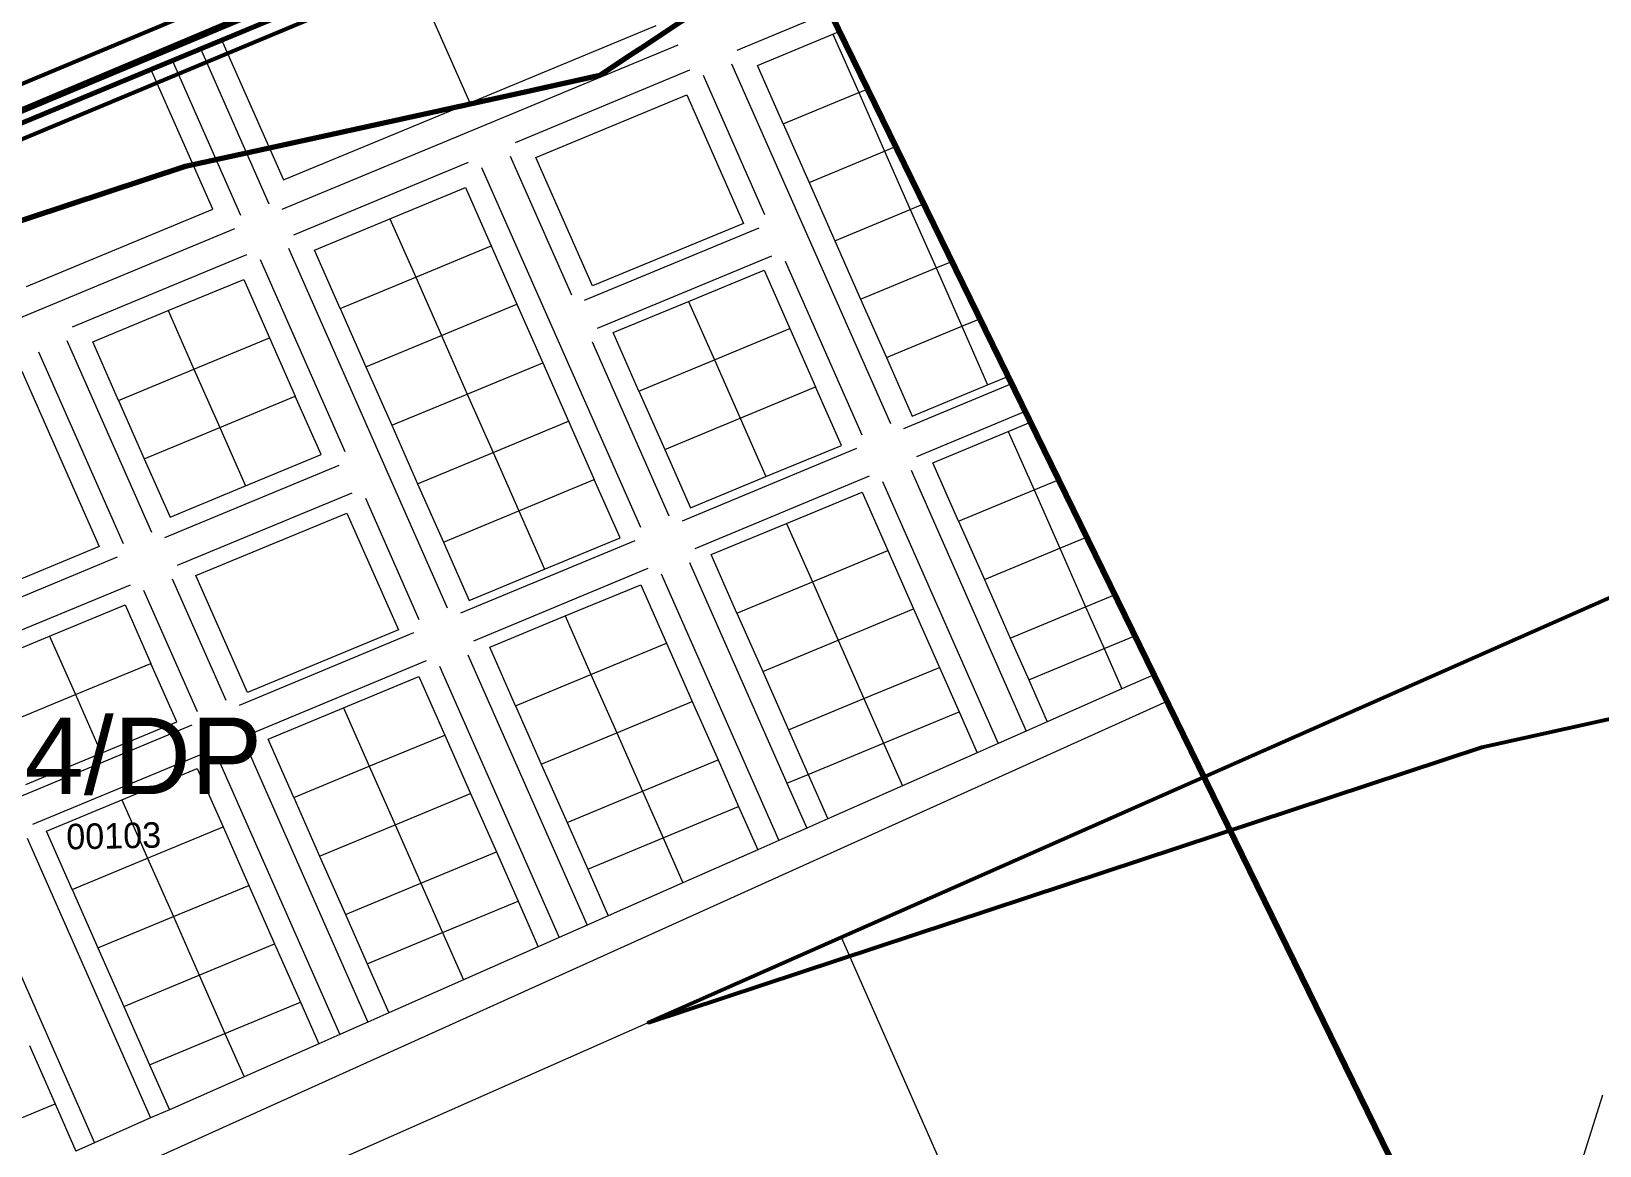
# Model space of a CAD drawing. Header units: metres. Extents: x 245232 to 248406, y 1633796 to 1637634.
# Drawn here: x 246517.8 to 246825.1, y 1637270.8 to 1637488.9 of the extents above; entities that cross this region are included whole.
import ezdxf
from ezdxf.enums import TextEntityAlignment as Align

# ---------------------------------------------------------------- set-up
doc = ezdxf.new("R2010")
doc.units = ezdxf.units.M
doc.header["$MEASUREMENT"] = 0
doc.layers.add('A_revoir_niveau_0', color=7, linetype='Continuous')
doc.layers.add('historique_numero_parcelle', color=7, linetype='Continuous')
for name, color, linetype, lineweight in [('Emprise', 1, 'Continuous', 30), ('LIMITES TITRES FONCIERS', 7, 'Continuous', 0), ('Tracé KMS3', 7, 'Continuous', 0)]:
    doc.layers.add(name, color=color, linetype=linetype, lineweight=lineweight)
doc.layers.add('Limites_Communes', color=7, linetype='Continuous', lineweight=211, plot=False)
doc.layers.add('LIMITES_PARCELLES', color=7, linetype='Continuous', lineweight=0, true_color=0xffffff)
doc.styles.add('Style-Arial', font='arial.ttf')
doc.styles.add('Style-FANCY', font='FANCY.shx')

msp = doc.modelspace()

# ---------------------------------------------------------------- linework, layer by layer
at = {"layer": 'A_revoir_niveau_0'}
for p, q in [((246648.139, 1637316.2), (246648.139, 1637316.2)), ((246633.554, 1637309.62), (246633.554, 1637309.62)), ((246619.88, 1637303.451), (246619.88, 1637303.451)), ((246605.296, 1637296.871), (246605.296, 1637296.871)), ((246590.711, 1637290.291), (246590.711, 1637290.291))]:
    msp.add_line(p, q, dxfattribs=at)
at = {"layer": 'A_revoir_niveau_0', "color": 51, "true_color": 0xf8f6b0}
for p, q in [((246629.452, 1637307.769), (246629.452, 1637307.769)), ((246623.982, 1637305.302), (246623.982, 1637305.302)), ((246586.609, 1637288.44), (246586.609, 1637288.44))]:
    msp.add_line(p, q, dxfattribs=at)
at = {"layer": 'Emprise', "color": 6, "lineweight": 53, "flags": 128}
msp.add_lwpolyline([(246654.917, 1637532.213), (246503.561, 1637468.453), (246339.308, 1637399.226), (246174.772, 1637330.677), (246009.955, 1637262.807), (245959.033, 1637241.98), (245949.066, 1637237.927), (245901.732, 1637219.096), (245867.53, 1637206.046), (245837.948, 1637195.053), (245785.258, 1637175.517), (245666.841, 1637131.695), (245404.598, 1637034.355), (245407.133, 1637027.526), (245386.779, 1637020.133)], dxfattribs=at)
at = {"layer": 'LIMITES TITRES FONCIERS', "color": 5, "linetype": 'Continuous', "lineweight": 0, "flags": 128}
for points in [[(246245.326, 1637351.013), (246242.36, 1637357.731), (246656.364, 1637529.254)], [(246740.252, 1637357.758), (246341.825, 1637178.003)]]:
    msp.add_lwpolyline(points, dxfattribs=at)
at = {"layer": 'LIMITES TITRES FONCIERS', "color": 5, "linetype": 'Continuous', "lineweight": 70, "flags": 128}
msp.add_lwpolyline([(246572.48, 1637467.836), (246547.973, 1637462.461), (246287.661, 1637376.499), (246638.272, 1637521.759), (246654.145, 1637496.847), (246645.086, 1637490.827), (246637.421, 1637485.734), (246635.978, 1637484.775), (246629.215, 1637480.28), (246616.595, 1637477.512), (246572.48, 1637467.836)], close=True, dxfattribs=at)
at = {"layer": 'LIMITES TITRES FONCIERS', "color": 5, "linetype": 'Continuous', "lineweight": 53, "flags": 128}
msp.add_lwpolyline([(246892.907, 1637407.118), (246638.747, 1637294.893), (246801.984, 1637348.798), (246826.491, 1637354.174), (246870.606, 1637363.85), (246883.226, 1637366.618), (246889.989, 1637371.112), (246891.433, 1637372.071), (246899.097, 1637377.165), (246908.156, 1637383.185), (246892.907, 1637407.118)], close=True, dxfattribs=at)
at = {"layer": 'Limites_Communes', "color": 210, "lineweight": 80, "flags": 128}
msp.add_lwpolyline([(245735.191, 1636182.426), (245737.086, 1636220.967), (245735.256, 1636239.014), (245707.104, 1636298.228), (245667.831, 1636399.146), (245610.425, 1636525.307), (245591.962, 1636563.472), (245540.605, 1636669.631), (245473.018, 1636809.338), (245335.449, 1637145.601), (245779.45, 1637342.685), (245848.75, 1637373.75), (245979.171, 1637415.334), (246366.25, 1637538.75), (246605.272, 1637633.704), (246913.43, 1637003.726), (246928.908, 1636986.263), (246937.063, 1636946.102), (247273.698, 1636757.341)], dxfattribs=at)
at = {"layer": 'limites_parcelles'}
for p, q in [((246591.589, 1637502.418), (246603.712, 1637474.967)), ((246603.712, 1637474.967), (246640.214, 1637490.09)), ((246656.073, 1637485.228), (246674.21, 1637492.772)), ((246555.088, 1637487.295), (246567.21, 1637459.845)), ((246660.074, 1637482.25), (246674.86, 1637488.376)), ((246674.86, 1637488.376), (246676.107, 1637488.893)), ((246674.86, 1637488.376), (246679.911, 1637476.938)), ((246550.929, 1637485.572), (246564.345, 1637455.192)), ((246566.941, 1637454.153), (246644.565, 1637486.313)), ((246553.349, 1637454.102), (246541.226, 1637481.552)), ((246545.385, 1637483.275), (246558.764, 1637452.98)), ((246612.668, 1637467.173), (246646.838, 1637481.386)), ((246655.012, 1637482.573), (246686.111, 1637412.155)), ((246665.125, 1637470.812), (246660.074, 1637482.25)), ((246649.436, 1637480.348), (246661.466, 1637453.107)), ((246679.911, 1637476.938), (246681.61, 1637477.642)), ((246567.21, 1637459.845), (246603.712, 1637474.967)), ((246616.641, 1637464.256), (246646.213, 1637476.507)), ((246646.213, 1637476.507), (246657.326, 1637451.342)), ((246665.125, 1637470.812), (246679.911, 1637476.938)), ((246679.911, 1637476.938), (246684.962, 1637465.5)), ((246665.125, 1637470.812), (246670.176, 1637459.375)), ((246670.176, 1637459.375), (246684.962, 1637465.5)), ((246684.962, 1637465.5), (246687.114, 1637466.392)), ((246684.962, 1637465.5), (246690.013, 1637454.063)), ((246569.262, 1637449.118), (246603.432, 1637463.332)), ((246606.03, 1637462.293), (246637.131, 1637391.87)), ((246611.606, 1637464.519), (246623.615, 1637437.325)), ((246627.755, 1637439.09), (246616.641, 1637464.256)), ((246670.176, 1637459.375), (246675.228, 1637447.937)), ((246588.057, 1637452.245), (246602.843, 1637458.371)), ((246602.843, 1637458.371), (246607.894, 1637446.933)), ((246516.847, 1637438.979), (246553.349, 1637454.102)), ((246675.228, 1637447.937), (246690.013, 1637454.063)), ((246690.013, 1637454.063), (246692.617, 1637455.142)), ((246690.013, 1637454.063), (246695.064, 1637442.625)), ((246480.538, 1637418.356), (246557.7, 1637450.324)), ((246573.272, 1637446.12), (246588.057, 1637452.245)), ((246588.057, 1637452.245), (246593.109, 1637440.808)), ((246626.21, 1637436.286), (246660.402, 1637450.451)), ((246657.326, 1637451.342), (246627.755, 1637439.09)), ((246593.109, 1637440.808), (246607.894, 1637446.933)), ((246607.894, 1637446.933), (246612.945, 1637435.496)), ((246675.228, 1637447.937), (246680.279, 1637436.499)), ((246525.856, 1637431.064), (246560.027, 1637445.277)), ((246562.624, 1637444.238), (246579.209, 1637406.685)), ((246568.2, 1637446.464), (246599.303, 1637376.037)), ((246578.323, 1637434.682), (246573.272, 1637446.12)), ((246628.719, 1637430.833), (246662.911, 1637444.999)), ((246665.506, 1637443.959), (246680.535, 1637409.928)), ((246695.064, 1637442.625), (246698.12, 1637443.891)), ((246578.323, 1637434.682), (246593.109, 1637440.808)), ((246593.109, 1637440.808), (246598.16, 1637429.37)), ((246646.581, 1637436.069), (246661.366, 1637442.194)), ((246661.366, 1637442.194), (246666.417, 1637430.757)), ((246680.279, 1637436.499), (246695.064, 1637442.625)), ((246695.064, 1637442.625), (246700.115, 1637431.188)), ((246544.625, 1637434.251), (246559.41, 1637440.377)), ((246559.41, 1637440.377), (246564.462, 1637428.939)), ((246578.323, 1637434.682), (246583.374, 1637423.244)), ((246598.16, 1637429.37), (246612.945, 1637435.496)), ((246612.945, 1637435.496), (246617.996, 1637424.058)), ((246631.795, 1637429.943), (246646.581, 1637436.069)), ((246646.581, 1637436.069), (246651.632, 1637424.631)), ((246680.279, 1637436.499), (246685.33, 1637425.062)), ((246529.839, 1637428.125), (246544.625, 1637434.251)), ((246544.625, 1637434.251), (246549.676, 1637422.813)), ((246700.115, 1637431.188), (246703.623, 1637432.641)), ((246524.794, 1637428.409), (246541.358, 1637390.903)), ((246549.676, 1637422.813), (246564.462, 1637428.939)), ((246564.462, 1637428.939), (246569.513, 1637417.501)), ((246583.374, 1637423.244), (246598.16, 1637429.37)), ((246598.16, 1637429.37), (246603.211, 1637417.932)), ((246636.846, 1637418.505), (246631.795, 1637429.943)), ((246651.632, 1637424.631), (246666.417, 1637430.757)), ((246666.417, 1637430.757), (246671.468, 1637419.319)), ((246685.33, 1637425.062), (246700.115, 1637431.188)), ((246700.115, 1637431.188), (246705.167, 1637419.75)), ((246519.218, 1637426.184), (246535.776, 1637388.691)), ((246534.89, 1637416.688), (246529.839, 1637428.125)), ((246627.655, 1637428.178), (246642.707, 1637394.096)), ((246515.978, 1637422.382), (246531.131, 1637388.07)), ((246534.89, 1637416.688), (246549.676, 1637422.813)), ((246549.676, 1637422.813), (246554.727, 1637411.376)), ((246583.374, 1637423.244), (246588.425, 1637411.807)), ((246603.211, 1637417.932), (246617.996, 1637424.058)), ((246617.996, 1637424.058), (246623.048, 1637412.62)), ((246636.846, 1637418.505), (246651.632, 1637424.631)), ((246651.632, 1637424.631), (246656.683, 1637413.193)), ((246685.33, 1637425.062), (246690.381, 1637413.624)), ((246656.683, 1637413.193), (246671.468, 1637419.319)), ((246676.52, 1637407.881), (246671.468, 1637419.319)), ((246709.85, 1637419.912), (246688.708, 1637411.116)), ((246690.381, 1637413.624), (246705.167, 1637419.75)), ((246705.167, 1637419.75), (246709.126, 1637421.39)), ((246534.89, 1637416.688), (246539.942, 1637405.25)), ((246554.727, 1637411.376), (246569.513, 1637417.501)), ((246574.564, 1637406.064), (246569.513, 1637417.501)), ((246588.425, 1637411.807), (246603.211, 1637417.932)), ((246603.211, 1637417.932), (246608.262, 1637406.495)), ((246636.846, 1637418.505), (246641.897, 1637407.068)), ((246641.897, 1637407.068), (246656.683, 1637413.193)), ((246656.683, 1637413.193), (246661.734, 1637401.756)), ((246712.491, 1637414.512), (246691.213, 1637405.659)), ((246539.942, 1637405.25), (246554.727, 1637411.376)), ((246554.727, 1637411.376), (246559.778, 1637399.938)), ((246588.425, 1637411.807), (246593.476, 1637400.369)), ((246608.262, 1637406.495), (246623.048, 1637412.62)), ((246623.048, 1637412.62), (246628.099, 1637401.183)), ((246694.422, 1637404.474), (246709.207, 1637410.6)), ((246709.207, 1637410.6), (246713.529, 1637412.39)), ((246709.207, 1637410.6), (246714.259, 1637399.162)), ((246641.897, 1637407.068), (246646.948, 1637395.63)), ((246679.474, 1637407.274), (246645.304, 1637393.057)), ((246661.734, 1637401.756), (246676.52, 1637407.881)), ((246539.942, 1637405.25), (246544.993, 1637393.812)), ((246543.953, 1637389.864), (246578.145, 1637404.029)), ((246559.778, 1637399.938), (246574.564, 1637406.064)), ((246593.476, 1637400.369), (246608.262, 1637406.495)), ((246608.262, 1637406.495), (246613.313, 1637395.057)), ((246699.473, 1637393.037), (246694.422, 1637404.474)), ((246613.313, 1637395.057), (246628.099, 1637401.183)), ((246633.15, 1637389.745), (246628.099, 1637401.183)), ((246646.948, 1637395.63), (246661.734, 1637401.756)), ((246681.978, 1637401.817), (246647.809, 1637387.601)), ((246684.576, 1637400.778), (246707.223, 1637349.496)), ((246690.151, 1637403.005), (246712.712, 1637351.92)), ((246714.259, 1637399.162), (246719.032, 1637401.14)), ((246544.993, 1637393.812), (246559.778, 1637399.938)), ((246546.463, 1637384.409), (246580.655, 1637398.575)), ((246593.476, 1637400.369), (246598.528, 1637388.931)), ((246665.775, 1637392.606), (246680.56, 1637398.731)), ((246680.56, 1637398.731), (246685.612, 1637387.294)), ((246699.473, 1637393.037), (246714.259, 1637399.162)), ((246714.259, 1637399.162), (246719.31, 1637387.725)), ((246550.044, 1637382.375), (246579.615, 1637394.626)), ((246579.615, 1637394.626), (246589.717, 1637371.751)), ((246583.25, 1637397.535), (246593.727, 1637373.811)), ((246598.528, 1637388.931), (246613.313, 1637395.057)), ((246613.313, 1637395.057), (246618.364, 1637383.619)), ((246650.989, 1637386.48), (246665.775, 1637392.606)), ((246665.775, 1637392.606), (246670.826, 1637381.168)), ((246699.473, 1637393.037), (246704.524, 1637381.599)), ((246598.528, 1637388.931), (246603.579, 1637377.494)), ((246636.07, 1637389.215), (246601.9, 1637374.999)), ((246618.364, 1637383.619), (246633.15, 1637389.745)), ((246719.31, 1637387.725), (246724.535, 1637389.89)), ((246500.983, 1637372.061), (246534.712, 1637386.035)), ((246531.131, 1637388.07), (246501.56, 1637375.818)), ((246656.041, 1637375.042), (246650.989, 1637386.48)), ((246670.826, 1637381.168), (246685.612, 1637387.294)), ((246685.612, 1637387.294), (246690.663, 1637375.856)), ((246704.524, 1637381.599), (246719.31, 1637387.725)), ((246719.31, 1637387.725), (246724.361, 1637376.287)), ((246560.146, 1637359.5), (246550.044, 1637382.375)), ((246603.579, 1637377.494), (246618.364, 1637383.619)), ((246638.574, 1637383.758), (246604.405, 1637369.542)), ((246641.172, 1637382.72), (246664.228, 1637330.512)), ((246646.747, 1637384.946), (246665.83, 1637341.737)), ((246503.493, 1637366.606), (246537.222, 1637380.581)), ((246539.817, 1637379.541), (246550.323, 1637355.752)), ((246545.399, 1637381.753), (246555.898, 1637357.979)), ((246622.405, 1637374.469), (246637.191, 1637380.595)), ((246637.191, 1637380.595), (246642.242, 1637369.157)), ((246656.041, 1637375.042), (246670.826, 1637381.168)), ((246670.826, 1637381.168), (246675.877, 1637369.73)), ((246704.524, 1637381.599), (246709.575, 1637370.161)), ((246521.397, 1637370.506), (246536.182, 1637376.632)), ((246536.182, 1637376.632), (246541.234, 1637365.194)), ((246709.575, 1637370.161), (246724.361, 1637376.287)), ((246724.361, 1637376.287), (246730.038, 1637378.639)), ((246724.361, 1637376.287), (246727.988, 1637368.075)), ((246607.62, 1637368.344), (246622.405, 1637374.469)), ((246622.405, 1637374.469), (246627.456, 1637363.032)), ((246656.041, 1637375.042), (246661.092, 1637363.605)), ((246675.877, 1637369.73), (246690.663, 1637375.856)), ((246690.663, 1637375.856), (246695.714, 1637364.418)), ((246506.611, 1637364.381), (246521.397, 1637370.506)), ((246521.397, 1637370.506), (246526.448, 1637359.069)), ((246592.666, 1637371.156), (246558.496, 1637356.94)), ((246589.717, 1637371.751), (246560.146, 1637359.5)), ((246709.575, 1637370.161), (246713.202, 1637361.949)), ((246727.988, 1637368.075), (246733.99, 1637370.562)), ((246603.343, 1637366.887), (246626.722, 1637313.95)), ((246612.671, 1637356.906), (246607.62, 1637368.344)), ((246627.456, 1637363.032), (246642.242, 1637369.157)), ((246642.242, 1637369.157), (246647.293, 1637357.72)), ((246661.092, 1637363.605), (246675.877, 1637369.73)), ((246675.877, 1637369.73), (246680.928, 1637358.293)), ((246713.202, 1637361.949), (246727.988, 1637368.075)), ((246727.988, 1637368.075), (246731.465, 1637360.2)), ((246526.448, 1637359.069), (246541.234, 1637365.194)), ((246546.285, 1637353.757), (246541.234, 1637365.194)), ((246595.17, 1637365.7), (246561.001, 1637351.483)), ((246597.768, 1637364.661), (246621.233, 1637311.527)), ((246680.928, 1637358.293), (246695.714, 1637364.418)), ((246695.714, 1637364.418), (246699.559, 1637355.711)), ((246578.973, 1637356.475), (246593.758, 1637362.601)), ((246593.758, 1637362.601), (246598.809, 1637351.163)), ((246612.671, 1637356.906), (246627.456, 1637363.032)), ((246627.456, 1637363.032), (246632.508, 1637351.594)), ((246661.092, 1637363.605), (246666.143, 1637352.167)), ((246713.202, 1637361.949), (246716.829, 1637353.737)), ((246737.709, 1637362.957), (246731.465, 1637360.2)), ((246511.663, 1637352.943), (246526.448, 1637359.069)), ((246526.448, 1637359.069), (246531.499, 1637347.631)), ((246632.508, 1637351.594), (246647.293, 1637357.72)), ((246647.293, 1637357.72), (246652.344, 1637346.282)), ((246666.143, 1637352.167), (246680.928, 1637358.293)), ((246680.928, 1637358.293), (246684.774, 1637349.586)), ((246731.465, 1637360.2), (246716.829, 1637353.737)), ((246564.187, 1637350.349), (246578.973, 1637356.475)), ((246578.973, 1637356.475), (246584.024, 1637345.038)), ((246612.671, 1637356.906), (246617.722, 1637345.468)), ((246684.774, 1637349.586), (246699.559, 1637355.711)), ((246699.559, 1637355.711), (246699.559, 1637355.711)), ((246699.559, 1637355.711), (246703.107, 1637347.678)), ((246549.262, 1637353.098), (246515.554, 1637339.073)), ((246531.499, 1637347.631), (246546.285, 1637353.757)), ((246617.722, 1637345.468), (246632.508, 1637351.594)), ((246632.508, 1637351.594), (246637.559, 1637340.157)), ((246666.143, 1637352.167), (246669.988, 1637343.46)), ((246712.712, 1637351.92), (246707.223, 1637349.496)), ((246716.829, 1637353.737), (246712.712, 1637351.92)), ((246559.939, 1637348.829), (246583.727, 1637294.966)), ((246569.238, 1637338.912), (246564.187, 1637350.349)), ((246584.024, 1637345.038), (246598.809, 1637351.163)), ((246598.809, 1637351.163), (246603.861, 1637339.726)), ((246669.988, 1637343.46), (246684.774, 1637349.586)), ((246684.774, 1637349.586), (246688.47, 1637341.216)), ((246707.223, 1637349.496), (246703.107, 1637347.678)), ((246516.714, 1637341.505), (246531.499, 1637347.631)), ((246551.766, 1637347.641), (246518.058, 1637333.617)), ((246554.364, 1637346.602), (246578.238, 1637292.542)), ((246617.722, 1637345.468), (246622.773, 1637334.031)), ((246637.559, 1637340.157), (246652.344, 1637346.282)), ((246652.344, 1637346.282), (246656.377, 1637337.151)), ((246703.107, 1637347.678), (246688.47, 1637341.216)), ((246535.54, 1637338.481), (246550.326, 1637344.607)), ((246550.326, 1637344.607), (246555.377, 1637333.169)), ((246569.238, 1637338.912), (246584.024, 1637345.038)), ((246584.024, 1637345.038), (246589.075, 1637333.6)), ((246665.83, 1637341.737), (246669.988, 1637343.46)), ((246669.988, 1637343.46), (246673.833, 1637334.753)), ((246676.497, 1637311.562), (246747.511, 1637342.918)), ((246589.075, 1637333.6), (246603.861, 1637339.726)), ((246603.861, 1637339.726), (246608.912, 1637328.288)), ((246622.773, 1637334.031), (246637.559, 1637340.157)), ((246637.559, 1637340.157), (246641.591, 1637331.025)), ((246665.83, 1637341.737), (246669.717, 1637332.935)), ((246688.47, 1637341.216), (246673.833, 1637334.753)), ((246520.755, 1637332.355), (246535.54, 1637338.481)), ((246535.54, 1637338.481), (246540.591, 1637327.043)), ((246569.238, 1637338.912), (246574.289, 1637327.474)), ((246641.591, 1637331.025), (246656.377, 1637337.151)), ((246656.377, 1637337.151), (246660.112, 1637328.694)), ((246540.591, 1637327.043), (246555.377, 1637333.169)), ((246555.377, 1637333.169), (246560.428, 1637321.731)), ((246574.289, 1637327.474), (246589.075, 1637333.6)), ((246589.075, 1637333.6), (246594.126, 1637322.162)), ((246622.773, 1637334.031), (246626.806, 1637324.9)), ((246673.833, 1637334.753), (246669.717, 1637332.935)), ((246516.997, 1637330.962), (246541.189, 1637276.183)), ((246525.806, 1637320.918), (246520.755, 1637332.355)), ((246626.806, 1637324.9), (246641.591, 1637331.025)), ((246641.591, 1637331.025), (246645.475, 1637322.231)), ((246664.228, 1637330.512), (246660.112, 1637328.694)), ((246669.717, 1637332.935), (246664.228, 1637330.512)), ((246525.806, 1637320.918), (246540.591, 1637327.043)), ((246540.591, 1637327.043), (246545.642, 1637315.606)), ((246574.289, 1637327.474), (246579.341, 1637316.037)), ((246594.126, 1637322.162), (246608.912, 1637328.288)), ((246608.912, 1637328.288), (246613.171, 1637318.644)), ((246660.112, 1637328.694), (246645.475, 1637322.231)), ((246505.88, 1637326.43), (246530.211, 1637271.336)), ((246626.806, 1637324.9), (246630.838, 1637315.768)), ((246525.806, 1637320.918), (246530.857, 1637309.48)), ((246545.642, 1637315.606), (246560.428, 1637321.731)), ((246560.428, 1637321.731), (246565.479, 1637310.294)), ((246579.341, 1637316.037), (246594.126, 1637322.162)), ((246594.126, 1637322.162), (246598.385, 1637312.518)), ((246645.475, 1637322.231), (246630.838, 1637315.768)), ((246598.385, 1637312.518), (246613.171, 1637318.644)), ((246613.171, 1637318.644), (246617.117, 1637309.709)), ((246530.857, 1637309.48), (246545.642, 1637315.606)), ((246545.642, 1637315.606), (246550.694, 1637304.168)), ((246579.341, 1637316.037), (246583.6, 1637306.392)), ((246630.838, 1637315.768), (246626.722, 1637313.95)), ((246463.897, 1637217.688), (246676.497, 1637311.562)), ((246583.6, 1637306.392), (246598.385, 1637312.518)), ((246598.385, 1637312.518), (246602.48, 1637303.246)), ((246621.233, 1637311.527), (246617.117, 1637309.709)), ((246626.722, 1637313.95), (246621.233, 1637311.527)), ((246676.497, 1637311.562), (246754.429, 1637135.065)), ((246530.857, 1637309.48), (246535.908, 1637298.042)), ((246550.694, 1637304.168), (246565.479, 1637310.294)), ((246565.479, 1637310.294), (246570.53, 1637298.856)), ((246617.117, 1637309.709), (246602.48, 1637303.246)), ((246583.6, 1637306.392), (246587.843, 1637296.784)), ((246535.908, 1637298.042), (246550.694, 1637304.168)), ((246550.694, 1637304.168), (246555.745, 1637292.73)), ((246602.48, 1637303.246), (246587.843, 1637296.784)), ((246535.908, 1637298.042), (246540.959, 1637286.605)), ((246555.745, 1637292.73), (246570.53, 1637298.856)), ((246570.53, 1637298.856), (246574.121, 1637290.725)), ((246587.843, 1637296.784), (246583.727, 1637294.966)), ((246583.727, 1637294.966), (246578.238, 1637292.542)), ((246517.426, 1637290.385), (246522.477, 1637278.948)), ((246540.959, 1637286.605), (246555.745, 1637292.73)), ((246555.745, 1637292.73), (246559.485, 1637284.262)), ((246574.121, 1637290.725), (246559.485, 1637284.262)), ((246578.238, 1637292.542), (246574.121, 1637290.725)), ((246540.959, 1637286.605), (246544.848, 1637277.799)), ((246559.485, 1637284.262), (246544.848, 1637277.799)), ((246507.692, 1637272.822), (246522.477, 1637278.948)), ((246522.477, 1637278.948), (246526.552, 1637269.72)), ((246544.848, 1637277.799), (246541.189, 1637276.183)), ((246825.654, 1637280.638), (246799.13, 1637197.402)), ((246541.189, 1637276.183), (246530.211, 1637271.336)), ((246530.211, 1637271.336), (246526.552, 1637269.72))]:
    msp.add_line(p, q, dxfattribs=at)
at = {"layer": 'Tracé KMS3', "color": 3, "lineweight": 53}
for p, q in [((246653.066, 1637535.997, -8.862), (246239.077, 1637362.749, -8.862)), ((246657.468, 1637526.998, -8.862), (246242.937, 1637353.525, -8.862))]:
    msp.add_line(p, q, dxfattribs=at)
at = {"layer": 'Tracé KMS3', "color": 3, "lineweight": 53, "elevation": -8.862, "flags": 128}
msp.add_lwpolyline([(246655.267, 1637531.498), (246241.007, 1637358.137)], dxfattribs=at)

# ---------------------------------------------------------------- texts
at = {"layer": 'historique_numero_parcelle', "color": 3, "style": 'Style-FANCY'}
msp.add_text('00103', height=5, rotation=1.12961, dxfattribs=at).set_placement((246533.949, 1637331.44), align=Align.MIDDLE_CENTER)
at = {"layer": 'LIMITES TITRES FONCIERS', "color": 5, "linetype": 'Continuous', "lineweight": 0, "style": 'Style-Arial'}
msp.add_text('TF 25074/DP', height=15, dxfattribs=at).set_placement((246438.428, 1637354.586), align=Align.TOP_LEFT)

doc.saveas('drawing.dxf')
